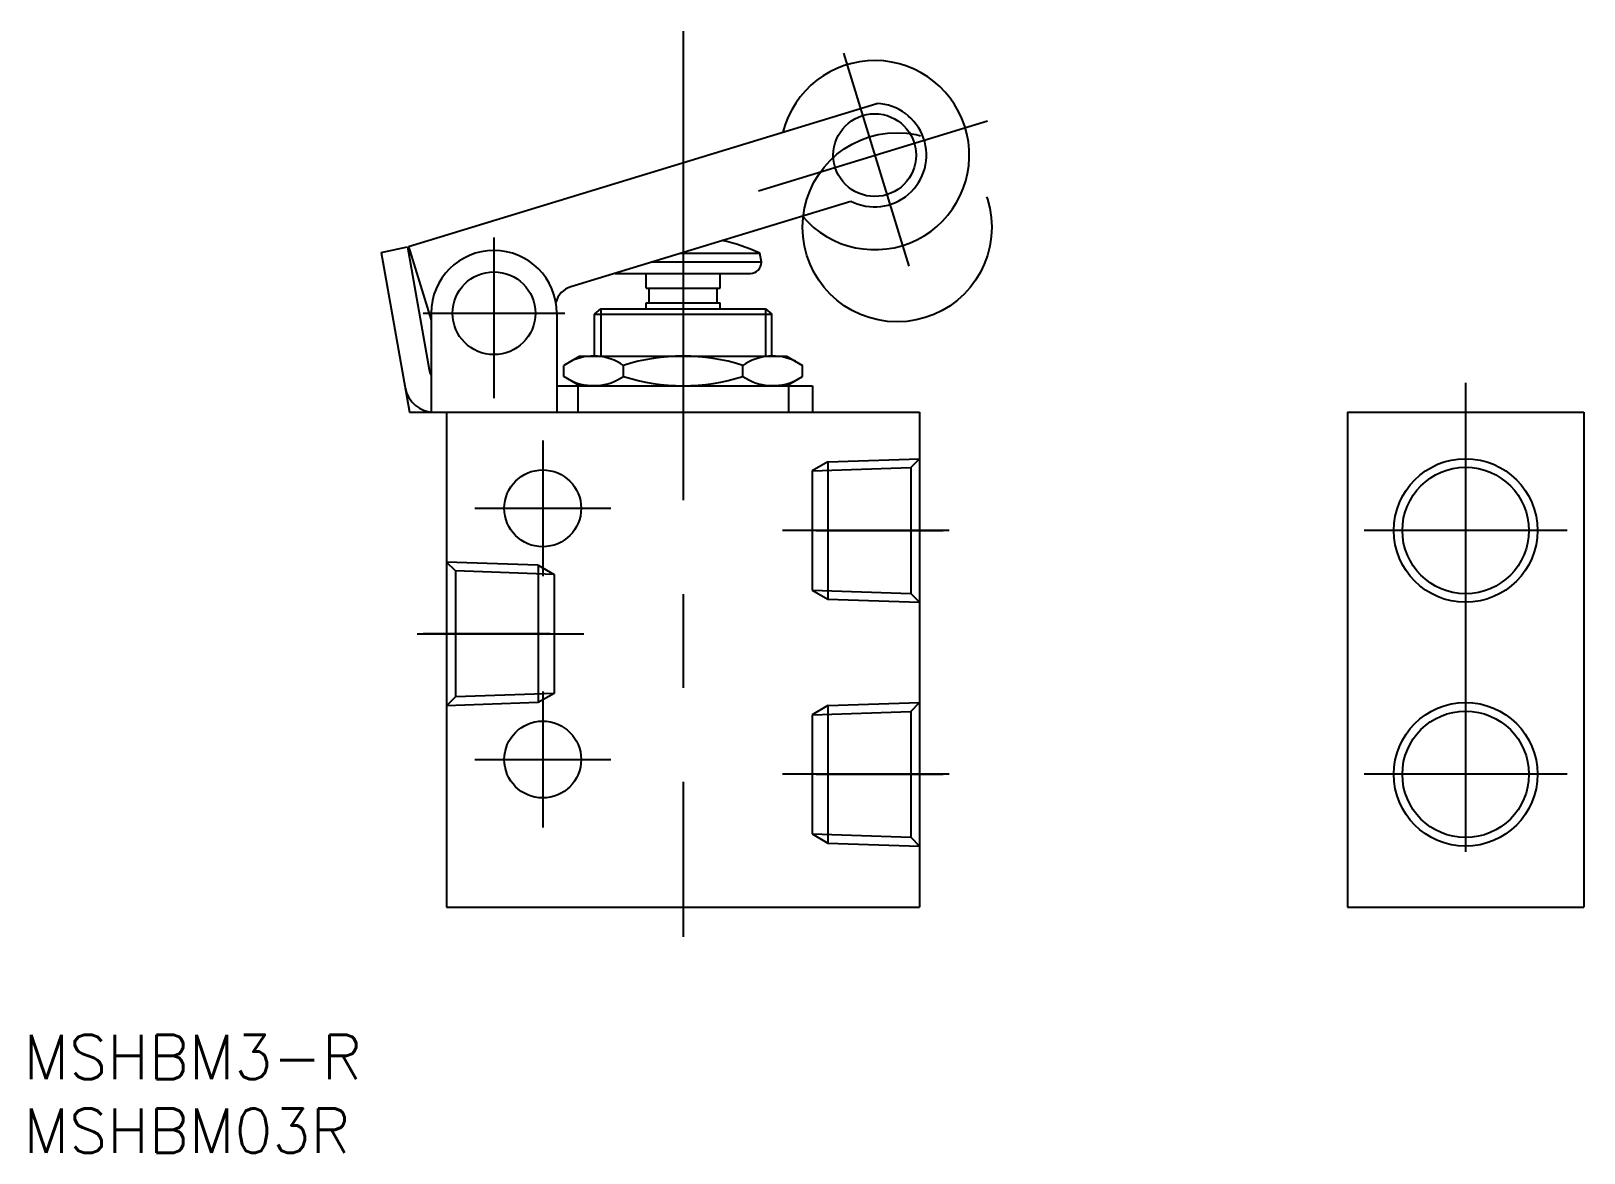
# Model space of a CAD drawing. Extents: x -44 to 61, y -17 to 59.
import ezdxf

# ---------------------------------------------------------------- set-up
doc = ezdxf.new("R2010")
doc.units = 0
for name, pattern in [('CENTER', [50.8, 31.75, -6.35, 6.35, -6.35]), ('DASHED', [19.05, 12.7, -6.35]), ('PHANTOM', [63.5, 31.75, -6.35, 6.35, -6.35, 6.35, -6.35])]:
    doc.linetypes.add(name, pattern=pattern)
doc.layers.get('0').update_dxf_attribs({"linetype": 'CONTINUOUS'})
doc.layers.add('CENTER', color=1, linetype='CENTER')
doc.styles.get("Standard").update_dxf_attribs({"font": 'txt.shx', "height": 3, "bigfont": 'bigfont.shx'})

# ---------------------------------------------------------------- blocks, each defined once
blk = doc.blocks.new('*U10')
at = {"color": 7, "linetype": 'CONTINUOUS'}
blk.add_text('MSHBM3-R', height=3, dxfattribs=at).set_placement((-44.63, -11.62))
blk = doc.blocks.new('*U11')
at = {"color": 7, "linetype": 'CONTINUOUS'}
blk.add_text('MSHBM03R', height=3, dxfattribs=at).set_placement((-44.63, -16.62))

msp = doc.modelspace()

# ---------------------------------------------------------------- linework, layer by layer
at = {"color": 7, "linetype": 'CONTINUOUS'}
for p, q in [((-18.57, 44.71), (13.11, 54.39)), ((-7.6, 42), (11.35, 47.79)), ((-20.42, 44.32), (-18.66, 44.7)), ((-20.42, 44.32), (-18.51, 33.5)), ((-18.66, 44.7), (-17.19, 36.4)), ((-18.57, 44.71), (-17.05, 39.73)), ((-0.16, 44.27), (5.19, 44.27)), ((5.3, 43.65), (5.19, 44.27)), ((5.3, 43.65), (-2.19, 43.65)), ((-4.55, 42.9), (4.55, 42.9)), ((-2.5, 41.9), (-2.5, 42.9)), ((2.5, 41.9), (2.5, 42.9)), ((-2.5, 41.9), (2.5, 41.9)), ((-2.3, 40.9), (-2.3, 41.9)), ((2.3, 40.9), (2.3, 41.9)), ((-17.05, 40.2), (-17.05, 33.5)), ((-8.55, 40.2), (-8.55, 33.5)), ((-6, 40.13), (-5.57, 40.5)), ((-6, 37.3), (-6, 40.13)), ((-6, 40.13), (6, 40.13)), ((-5.57, 40.5), (5.57, 40.5)), ((-2.5, 40.9), (2.5, 40.9)), ((-2.5, 40.5), (-2.5, 40.9)), ((2.5, 40.5), (2.5, 40.9)), ((5.57, 40.5), (6, 40.13)), ((6, 37.3), (6, 40.13)), ((-7, 37.3), (-8.08, 36.67)), ((-7, 37.3), (7, 37.3)), ((-6, 37.3), (6, 37.3)), ((7, 37.3), (8.08, 36.67)), ((-8.08, 35.93), (-8.08, 36.67)), ((-7, 35.3), (-8.08, 35.93)), ((-4.04, 35.93), (-4.04, 36.67)), ((4.04, 35.93), (4.04, 36.67)), ((7, 35.3), (8.08, 35.93)), ((8.08, 35.93), (8.08, 36.67)), ((-8.55, 35.3), (8.75, 35.3)), ((-7.12, 35.3), (-7.12, 33.5)), ((-7, 35.3), (7, 35.3)), ((7.12, 35.3), (7.12, 33.5)), ((8.75, 35.3), (8.75, 33.5)), ((-18.51, 33.5), (8.75, 33.5)), ((-16, 33.5), (-16, 0)), ((-16, 33.5), (0, 33.5)), ((-7.75, 33.5), (7.75, 33.5)), ((-7, 33.5), (7, 33.5)), ((-7, 33.5), (7, 33.5)), ((-6.95, 33.5), (6.95, 33.5)), ((-3.5, 33.5), (3.5, 33.5)), ((-3.5, 33.5), (3.5, 33.5)), ((0, 33.5), (16, 33.5)), ((16, 33.5), (16, 0)), ((44.94, 33.5), (44.94, 0)), ((44.94, 33.5), (52.94, 33.5)), ((45.99, 33.5), (59.89, 33.5)), ((52.94, 33.5), (60.94, 33.5)), ((60.94, 33.5), (60.94, 0)), ((-16, 0), (0, 0)), ((0, 0), (16, 0)), ((44.94, 0), (52.94, 0)), ((52.94, 0), (60.94, 0))]:
    msp.add_line(p, q, dxfattribs=at)
at = {"color": 3, "linetype": 'CONTINUOUS'}
for p, q in [((-5.57, 40.5), (-5.57, 37.31)), ((5.57, 40.5), (5.57, 37.3)), ((-9.8, 23.15), (-8.73, 22.53)), ((-8.73, 14.47), (-9.8, 13.85))]:
    msp.add_line(p, q, dxfattribs=at)
at = {"color": 3, "linetype": 'DASHED'}
for p, q in [((9.8, 30.15), (8.73, 29.53)), ((8.73, 29.53), (15.4, 29.76)), ((8.73, 29.53), (8.73, 21.47)), ((9.8, 30.15), (16, 30.36)), ((9.8, 30.15), (9.8, 20.85)), ((15.4, 29.76), (16, 30.36)), ((15.4, 29.76), (15.4, 21.24)), ((-9.8, 23.15), (-16, 23.36)), ((-15.4, 22.76), (-16, 23.36)), ((-9.8, 23.15), (-9.8, 13.85)), ((-8.73, 22.53), (-15.4, 22.76)), ((-15.4, 22.76), (-15.4, 14.24)), ((-8.73, 22.53), (-8.73, 14.47)), ((8.73, 21.47), (15.4, 21.24)), ((8.73, 21.47), (9.8, 20.85)), ((15.4, 21.24), (16, 20.64)), ((9.8, 20.85), (16, 20.64)), ((-15.4, 14.24), (-16, 13.64)), ((-9.8, 13.85), (-16, 13.64)), ((-8.73, 14.47), (-15.4, 14.24)), ((9.8, 13.65), (16, 13.86)), ((15.4, 13.26), (16, 13.86)), ((9.8, 13.65), (8.73, 13.03)), ((8.73, 13.03), (15.4, 13.26)), ((8.73, 13.03), (8.73, 4.97)), ((9.8, 13.65), (9.8, 4.35)), ((15.4, 13.26), (15.4, 4.74)), ((8.73, 4.97), (15.4, 4.74)), ((8.73, 4.97), (9.8, 4.35)), ((9.8, 4.35), (16, 4.14)), ((15.4, 4.74), (16, 4.14))]:
    msp.add_line(p, q, dxfattribs=at)
at = {"color": 7, "linetype": 'CONTINUOUS'}
for centre, radius in [((12.96, 50.9), 2.8), ((-12.8, 40.2), 2.8), ((-9.5, 27), 2.6), ((52.94, 25.5), 4.28), ((52.94, 9), 4.28), ((-9.5, 10), 2.6)]:
    msp.add_circle(centre, radius, dxfattribs=at)
at = {"color": 3, "linetype": 'PHANTOM'}
msp.add_circle((14.48, 46.02), 6.4, dxfattribs=at)
at = {"color": 3, "linetype": 'CONTINUOUS'}
for centre in [(52.94, 25.5), (52.94, 9)]:
    msp.add_circle(centre, 4.86, dxfattribs=at)
at = {"color": 7, "linetype": 'CONTINUOUS'}
for centre, radius, start, end in [((12.96, 50.9), 6.4, 219.9934, 165.9608), ((12.96, 50.9), 3.5, 242.5847, 87.537), ((-12.8, 40.2), 4.25, 0, 180), ((0, 32.9), 12.5, 65.4659, 77.8806), ((4.55, 43.65), 0.75, 270, 0), ((-4.55, 43.65), 0.75, 264.019, 270), ((-7.16, 40.56), 1.5, 107, 165.6469), ((-6.06, 33.72), 3.58, 55.6158, 115.6158), ((0, 23.93), 13.37, 72.412, 107.588), ((6.06, 33.72), 3.58, 64.3842, 124.3842), ((-15.88, 36.63), 1.33, 190, 208.7714), ((-6.06, 38.88), 3.58, 244.3842, 304.3842), ((0, 48.67), 13.37, 252.412, 287.588), ((6.06, 38.88), 3.58, 235.6158, 295.6158), ((-16.83, 35.5), 2, 190, 270)]:
    msp.add_arc(centre, radius, start, end, dxfattribs=at)
at = {"layer": 'CENTER', "color": 1, "linetype": 'CENTER'}
for p, q in [((0, 59.3), (0, -2)), ((10.86, 57.79), (15.26, 43.39)), ((5.09, 48.49), (20.59, 53.23)), ((-12.8, 45.32), (-12.8, 34.45)), ((-17.6, 40.2), (-8, 40.2)), ((0, 36.02), (0, 32.09)), ((52.94, 35.5), (52.94, -2)), ((-9.5, 31.6), (-9.5, 22.4)), ((52.94, 32.36), (52.94, 18.64)), ((-14.1, 27), (-4.9, 27)), ((18, 25.5), (6.73, 25.5)), ((9, 25.5), (17.6, 25.5)), ((59.81, 25.5), (46.08, 25.5)), ((-18, 18.5), (-6.73, 18.5)), ((-9, 18.5), (-17.6, 18.5)), ((-9.5, 14.6), (-9.5, 5.4)), ((-14.1, 10), (-4.9, 10)), ((18, 9), (6.73, 9)), ((9, 9), (17.6, 9)), ((59.81, 9), (46.08, 9))]:
    msp.add_line(p, q, dxfattribs=at)

# ---------------------------------------------------------------- block references
at = {"color": 7, "linetype": 'CONTINUOUS'}
for name in ['*U10', '*U11']:
    msp.add_blockref(name, (0, 0), dxfattribs=at)

doc.saveas('drawing.dxf')
